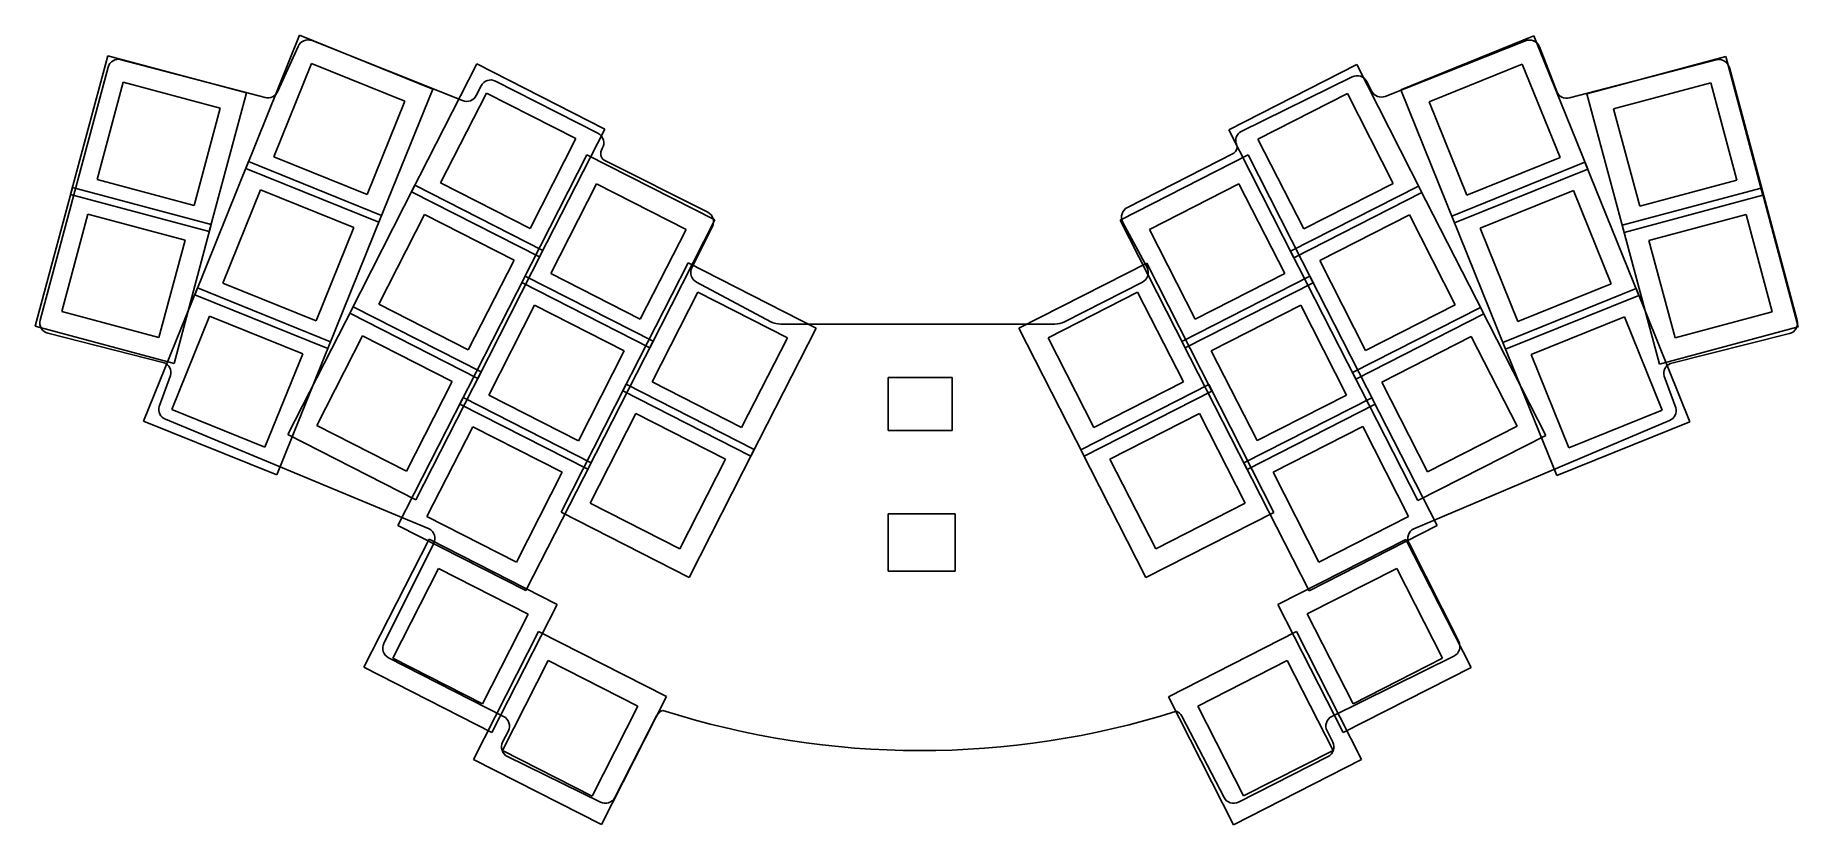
# Model space of a CAD drawing. Header units: millimetres. Extents: x -1 to 245, y -3 to 107.
import ezdxf

# ---------------------------------------------------------------- set-up
doc = ezdxf.new("R2010")
doc.units = ezdxf.units.MM
doc.layers.get('0').update_dxf_attribs({"linetype": 'CONTINUOUS'})

msp = doc.modelspace()

# ---------------------------------------------------------------- linework, layer by layer
at = {"color": 7}
for p, q in [((36.264, 107.1415), (28.7644, 88.5793)), ((54.8262, 99.6419), (36.264, 107.1415)), ((38.0035, 106.3942), (58.9867, 98.0314)), ((187.5827, 98.6251), (207.1152, 106.3591)), ((208.3006, 107.0417), (189.7383, 99.5421)), ((215.8002, 88.4795), (208.3006, 107.0417)), ((9.5234, 104.2859), (4.3418, 84.9481)), ((28.8612, 99.1044), (9.5234, 104.2859)), ((11.4101, 103.7361), (31.4596, 98.4603)), ((33.2386, 99.3473), (36.0508, 105.5653)), ((209.0679, 105.5302), (211.4751, 99.3051)), ((213.2541, 98.4181), (233.7085, 103.701)), ((235.025, 104.1776), (215.6872, 98.9961)), ((240.2066, 84.8398), (235.025, 104.1776)), ((0.1261, 67.4191), (9.573, 102.6754)), ((37.9513, 103.2026), (32.6881, 90.1757)), ((50.9412, 97.9544), (37.9513, 103.2026)), ((60.9685, 103.1546), (51.8796, 85.3166)), ((78.8064, 94.0657), (60.9685, 103.1546)), ((183.5981, 103.0504), (165.7602, 93.9615)), ((167.4909, 93.7172), (182.98, 101.3383)), ((192.687, 85.2125), (183.5981, 103.0504)), ((206.6781, 103.1291), (193.6883, 97.8808)), ((211.9414, 90.1021), (206.6781, 103.1291)), ((235.5456, 102.6403), (244.9925, 67.384)), ((11.6781, 100.582), (8.0417, 87.0108)), ((25.2108, 96.956), (11.6781, 100.582)), ((23.6796, 79.7665), (28.8612, 99.1044)), ((47.3266, 81.0797), (54.8262, 99.6419)), ((62.3061, 99.0836), (55.9275, 86.565)), ((60.8851, 98.7412), (61.5719, 100.0891)), ((74.7891, 92.7232), (62.3061, 99.0836)), ((63.5894, 100.7446), (77.8455, 93.4808)), ((182.3229, 99.0112), (169.8399, 92.6508)), ((188.7014, 86.4926), (182.3229, 99.0112)), ((184.9975, 100.6828), (185.6843, 99.3349)), ((189.7383, 99.5421), (197.238, 80.9799)), ((215.6872, 98.9961), (220.8688, 79.6582)), ((232.9379, 100.4918), (219.4052, 96.8658)), ((236.5743, 86.9206), (232.9379, 100.4918)), ((21.5743, 83.3847), (25.2108, 96.956)), ((45.678, 84.9274), (50.9412, 97.9544)), ((193.6883, 97.8808), (198.9515, 84.8539)), ((219.4052, 96.8658), (223.0416, 83.2945)), ((69.7175, 76.2277), (78.8064, 94.0657)), ((165.7602, 93.9615), (174.849, 76.1236)), ((68.4105, 80.2046), (74.7891, 92.7232)), ((169.8399, 92.6508), (176.2184, 80.1322)), ((29.1468, 89.5246), (21.6472, 70.9624)), ((28.7644, 88.5793), (47.3266, 81.0797)), ((47.709, 82.025), (29.1468, 89.5246)), ((32.6881, 90.1757), (45.678, 84.9274)), ((76.3166, 90.49), (67.2277, 72.652)), ((94.1545, 81.4011), (76.3166, 90.49)), ((78.7104, 89.7039), (93.1611, 82.4714)), ((168.461, 90.4649), (150.623, 81.376)), ((151.6386, 83.1259), (166.4752, 90.7039)), ((177.5498, 72.627), (168.461, 90.4649)), ((215.4181, 89.4252), (196.8559, 81.9256)), ((197.238, 80.9799), (215.8002, 88.4795)), ((198.9515, 84.8539), (211.9414, 90.1021)), ((222.9177, 70.863), (215.4181, 89.4252)), ((8.0417, 87.0108), (21.5743, 83.3847)), ((52.3427, 86.2254), (43.2538, 68.3875)), ((70.1806, 77.1366), (52.3427, 86.2254)), ((55.9275, 86.565), (68.4105, 80.2046)), ((77.6542, 86.419), (71.2756, 73.9003)), ((90.1372, 80.0586), (77.6542, 86.419)), ((167.1857, 86.4257), (154.7027, 80.0653)), ((173.5643, 73.9071), (167.1857, 86.4257)), ((192.2239, 86.1213), (174.386, 77.0324)), ((176.2184, 80.1322), (188.7014, 86.4926)), ((201.3128, 68.2834), (192.2239, 86.1213)), ((223.0416, 83.2945), (236.5743, 86.9206)), ((4.6133, 85.9155), (-0.5683, 66.5777)), ((4.3418, 84.9481), (23.6796, 79.7665)), ((23.9511, 80.734), (4.6133, 85.9155)), ((30.8341, 85.5857), (25.5709, 72.5588)), ((43.824, 80.3375), (30.8341, 85.5857)), ((51.8796, 85.3166), (69.7175, 76.2277)), ((174.849, 76.1236), (192.687, 85.2125)), ((213.7957, 85.5126), (200.8058, 80.2643)), ((219.0589, 72.4856), (213.7957, 85.5126)), ((239.9489, 85.8218), (220.611, 80.6402)), ((220.8688, 79.6582), (240.2066, 84.8398)), ((245.1304, 66.4839), (239.9489, 85.8218)), ((6.7681, 82.2116), (3.1317, 68.6404)), ((20.3007, 78.5856), (6.7681, 82.2116)), ((40.2094, 63.4628), (47.709, 82.025)), ((53.6803, 82.1545), (47.3017, 69.6358)), ((66.1633, 75.7941), (53.6803, 82.1545)), ((85.0657, 63.5631), (94.1545, 81.4011)), ((150.623, 81.376), (159.7119, 63.5381)), ((150.9831, 81.1084), (154.3819, 74.747)), ((190.9487, 82.0821), (178.4657, 75.7217)), ((197.3273, 69.5635), (190.9487, 82.0821)), ((196.8559, 81.9256), (204.3555, 63.3634)), ((237.8617, 82.136), (224.3291, 78.5099)), ((241.4981, 68.5647), (237.8617, 82.136)), ((18.7696, 61.3961), (23.9511, 80.734)), ((38.5607, 67.3105), (43.824, 80.3375)), ((83.7586, 67.5399), (90.1372, 80.0586)), ((90.9496, 74.747), (93.8166, 80.4539)), ((154.7027, 80.0653), (161.0813, 67.5467)), ((200.8058, 80.2643), (206.069, 67.2374)), ((220.611, 80.6402), (225.7926, 61.3024)), ((16.6643, 65.0143), (20.3007, 78.5856)), ((61.0917, 59.2986), (70.1806, 77.1366)), ((174.386, 77.0324), (183.4749, 59.1945)), ((224.3291, 78.5099), (227.9655, 64.9387)), ((59.7847, 63.2754), (66.1633, 75.7941)), ((71.2756, 73.9003), (83.7586, 67.5399)), ((90.4328, 75.3996), (81.3439, 57.5616)), ((108.2708, 66.3107), (90.4328, 75.3996)), ((154.3447, 75.3745), (136.5068, 66.2856)), ((163.4336, 57.5366), (154.3447, 75.3745)), ((161.0813, 67.5467), (173.5643, 73.9071)), ((178.4657, 75.7217), (184.8443, 63.2031)), ((22.029, 71.9085), (14.5293, 53.3463)), ((40.5912, 64.4089), (22.029, 71.9085)), ((25.5709, 72.5588), (38.5607, 67.3105)), ((67.6908, 73.5608), (58.6019, 55.7229)), ((67.2277, 72.652), (85.0657, 63.5631)), ((85.5287, 64.4719), (67.6908, 73.5608)), ((91.7704, 71.3286), (85.3918, 58.81)), ((91.6052, 72.7295), (101.9632, 67.1971)), ((104.2534, 64.9682), (91.7704, 71.3286)), ((153.0695, 71.3353), (140.5865, 64.9749)), ((142.8683, 67.1971), (153.7264, 72.7295)), ((159.4481, 58.8167), (153.0695, 71.3353)), ((177.0868, 73.5358), (159.2488, 64.4469)), ((159.7119, 63.5381), (177.5498, 72.627)), ((186.1757, 55.6978), (177.0868, 73.5358)), ((222.5356, 71.8088), (203.9734, 64.3091)), ((206.069, 67.2374), (219.0589, 72.4856)), ((230.0352, 53.2465), (222.5356, 71.8088)), ((21.6472, 70.9624), (40.2094, 63.4628)), ((43.7168, 69.2963), (34.6279, 51.4584)), ((61.5548, 60.2074), (43.7168, 69.2963)), ((47.3017, 69.6358), (59.7847, 63.2754)), ((69.0284, 69.4899), (62.6498, 56.9712)), ((81.5114, 63.1294), (69.0284, 69.4899)), ((175.8115, 69.4966), (163.3285, 63.1362)), ((182.1901, 56.9779), (175.8115, 69.4966)), ((200.8497, 69.1922), (183.0118, 60.1033)), ((184.8443, 63.2031), (197.3273, 69.5635)), ((209.9386, 51.3542), (200.8497, 69.1922)), ((204.3555, 63.3634), (222.9177, 70.863)), ((-0.5683, 66.5777), (18.7696, 61.3961)), ((3.1317, 68.6404), (16.6643, 65.0143)), ((23.7163, 67.9696), (18.4531, 54.9427)), ((36.7061, 62.7214), (23.7163, 67.9696)), ((43.2538, 68.3875), (61.0917, 59.2986)), ((103.3252, 66.8701), (141.5063, 66.8701)), ((183.4749, 59.1945), (201.3128, 68.2834)), ((220.9132, 67.8961), (207.9233, 62.6478)), ((226.1764, 54.8691), (220.9132, 67.8961)), ((225.7926, 61.3024), (245.1304, 66.4839)), ((227.9655, 64.9387), (241.4981, 68.5647)), ((1.1868, 65.582), (17.3953, 61.4904)), ((33.0916, 45.8467), (40.5912, 64.4089)), ((45.0544, 65.2254), (38.6759, 52.7067)), ((57.5374, 58.8649), (45.0544, 65.2254)), ((76.4398, 46.634), (85.5287, 64.4719)), ((97.8748, 52.4496), (104.2534, 64.9682)), ((99.1819, 48.4727), (108.2708, 66.3107)), ((136.5068, 66.2856), (145.5957, 48.4477)), ((140.5865, 64.9749), (146.9651, 52.4563)), ((159.2488, 64.4469), (168.3377, 46.6089)), ((199.5745, 65.153), (187.0915, 58.7926)), ((205.9531, 52.6344), (199.5745, 65.153)), ((203.9734, 64.3091), (211.473, 45.7469)), ((227.3322, 61.3767), (243.9319, 65.5469)), ((31.4429, 49.6944), (36.7061, 62.7214)), ((75.1328, 50.6108), (81.5114, 63.1294)), ((163.3285, 63.1362), (169.7071, 50.6175)), ((207.9233, 62.6478), (213.1866, 49.6209)), ((16.7002, 55.377), (18.2823, 59.7114)), ((52.4659, 42.3695), (61.5548, 60.2074)), ((118.3126, 52.0379), (118.3126, 59.4039)), ((118.3126, 59.4039), (118.5666, 59.4039)), ((127.2026, 59.4039), (118.5666, 59.4039)), ((127.2026, 52.0379), (127.2026, 59.4039)), ((183.0118, 60.1033), (192.1007, 42.2653)), ((228.0706, 55.2118), (226.4452, 59.5977)), ((59.065, 56.6317), (49.9761, 38.7938)), ((51.1589, 46.3463), (57.5374, 58.8649)), ((76.9029, 47.5428), (59.065, 56.6317)), ((62.6498, 56.9712), (75.1328, 50.6108)), ((81.807, 58.4704), (72.7181, 40.6325)), ((81.3439, 57.5616), (99.1819, 48.4727)), ((99.6449, 49.3816), (81.807, 58.4704)), ((85.3918, 58.81), (97.8748, 52.4496)), ((162.9706, 58.4454), (145.1326, 49.3565)), ((145.5957, 48.4477), (163.4336, 57.5366)), ((146.9651, 52.4563), (159.4481, 58.8167)), ((172.0594, 40.6074), (162.9706, 58.4454)), ((185.7126, 56.6067), (167.8746, 47.5178)), ((169.7071, 50.6175), (182.1901, 56.9779)), ((194.8015, 38.7687), (185.7126, 56.6067)), ((187.0915, 58.7926), (193.4701, 46.2739)), ((18.4531, 54.9427), (31.4429, 49.6944)), ((58.6019, 55.7229), (76.4398, 46.634)), ((83.1446, 54.3995), (76.766, 41.8808)), ((95.6276, 48.0391), (83.1446, 54.3995)), ((161.6953, 54.4062), (149.2123, 48.0458)), ((168.0739, 41.8876), (161.6953, 54.4062)), ((168.3377, 46.6089), (186.1757, 55.6978)), ((213.1866, 49.6209), (226.1764, 54.8691)), ((14.5293, 53.3463), (33.0916, 45.8467)), ((17.5872, 53.598), (54.321, 38.3269)), ((38.6759, 52.7067), (51.1589, 46.3463)), ((60.4026, 52.5607), (54.024, 40.0421)), ((72.8856, 46.2003), (60.4026, 52.5607)), ((127.2026, 52.0379), (118.3126, 52.0379)), ((184.4374, 52.5675), (171.9544, 46.2071)), ((190.8159, 40.0488), (184.4374, 52.5675)), ((191.5499, 38.3358), (227.1836, 53.4328)), ((193.4701, 46.2739), (205.9531, 52.6344)), ((211.473, 45.7469), (230.0352, 53.2465)), ((34.6279, 51.4584), (52.4659, 42.3695)), ((90.556, 31.5436), (99.6449, 49.3816)), ((145.1326, 49.3565), (154.2215, 31.5186)), ((192.1007, 42.2653), (209.9386, 51.3542)), ((67.814, 29.7049), (76.9029, 47.5428)), ((89.249, 35.5204), (95.6276, 48.0391)), ((149.2123, 48.0458), (155.5909, 35.5272)), ((167.8746, 47.5178), (176.9635, 29.6798)), ((66.507, 33.6817), (72.8856, 46.2003)), ((171.9544, 46.2071), (178.3329, 33.6884)), ((76.766, 41.8808), (89.249, 35.5204)), ((155.5909, 35.5272), (168.0739, 41.8876)), ((54.024, 40.0421), (66.507, 33.6817)), ((72.7181, 40.6325), (90.556, 31.5436)), ((118.3166, 40.4124), (127.6166, 40.41)), ((118.3166, 32.4209), (118.3166, 40.4124)), ((127.6166, 40.41), (127.6191, 32.4214)), ((154.2215, 31.5186), (172.0594, 40.6074)), ((178.3329, 33.6884), (190.8159, 40.0488)), ((54.3094, 36.8731), (45.2206, 19.0352)), ((49.9761, 38.7938), (67.814, 29.7049)), ((72.1474, 27.7842), (54.3094, 36.8731)), ((176.9635, 29.6798), (194.8015, 38.7687)), ((48.0164, 22.3555), (54.9765, 36.3094)), ((190.4681, 36.8481), (172.6301, 27.7592)), ((199.557, 19.0101), (190.4681, 36.8481)), ((190.8944, 36.3184), (197.8151, 22.6055)), ((55.6471, 32.8021), (49.2685, 20.2835)), ((68.1301, 26.4417), (55.6471, 32.8021)), ((118.3166, 32.4209), (127.6191, 32.4214)), ((189.1929, 32.8089), (176.7099, 26.4485)), ((195.5714, 20.2902), (189.1929, 32.8089)), ((63.0585, 9.9463), (72.1474, 27.7842)), ((172.6301, 27.7592), (181.719, 9.9212)), ((61.7515, 13.9231), (68.1301, 26.4417)), ((176.7099, 26.4485), (183.0884, 13.9298)), ((69.5821, 24.015), (60.4932, 6.1771)), ((87.4201, 14.9261), (69.5821, 24.015)), ((175.1954, 23.99), (157.3575, 14.9011)), ((184.2843, 6.152), (175.1954, 23.99)), ((48.6719, 20.338), (64.7101, 12.1662)), ((49.2685, 20.2835), (61.7515, 13.9231)), ((70.9197, 19.944), (64.5412, 7.4254)), ((83.4027, 13.5836), (70.9197, 19.944)), ((173.9202, 19.9508), (161.4372, 13.5904)), ((180.2988, 7.4321), (173.9202, 19.9508)), ((180.1215, 12.1662), (197.1596, 20.588)), ((183.0884, 13.9298), (195.5714, 20.2902)), ((45.2206, 19.0352), (63.0585, 9.9463)), ((181.719, 9.9212), (199.557, 19.0101)), ((78.3312, -2.9118), (87.4201, 14.9261)), ((157.3575, 14.9011), (166.4464, -2.9369)), ((77.0242, 1.065), (83.4027, 13.5836)), ((161.4372, 13.5904), (167.8158, 1.0717)), ((65.3656, 10.1487), (64.5711, 8.5894)), ((80.2182, 0.8716), (86.0152, 12.2489)), ((159.2291, 12.2045), (165.1133, 0.8716)), ((180.2604, 8.5894), (179.4659, 10.1487)), ((64.5412, 7.4254), (77.0242, 1.065)), ((167.8158, 1.0717), (180.2988, 7.4321)), ((60.4932, 6.1771), (78.3312, -2.9118)), ((65.2266, 6.5719), (78.2007, 0.216)), ((166.4464, -2.9369), (184.2843, 6.152)), ((167.1308, 0.216), (179.6049, 6.5719))]:
    msp.add_line(p, q, dxfattribs=at)
for points in [[(38.0035, 106.3942), (37.235383, 106.70448), (36.361163, 106.333384), (36.0508, 105.5653)], [(208.26324, 106.349113), (207.897029, 106.504565), (207.48406, 106.508158), (207.1152, 106.3591)], [(209.0679, 105.5302), (208.9189, 105.899084), (208.629451, 106.19366), (208.26324, 106.349113)], [(11.4101, 103.736), (10.609925, 103.950406), (9.78744, 103.475566), (9.573, 102.6754)], [(235.5457, 102.6403), (235.331259, 103.44052), (234.50873, 103.915404), (233.7085, 103.701)], [(63.5894, 100.7446), (62.851271, 101.120705), (61.948007, 100.827228), (61.5719, 100.0891)], [(184.9975, 100.6828), (184.621393, 101.420928), (183.718129, 101.714405), (182.98, 101.3383)], [(31.4596, 98.4603), (32.191517, 98.26419), (32.954757, 98.644737), (33.2386, 99.3473)], [(58.9867, 98.0314), (59.707822, 97.740111), (60.531976, 98.048258), (60.8851, 98.7412)], [(185.6842, 99.3349), (186.037295, 98.641867), (186.861551, 98.333699), (187.5827, 98.6251)], [(211.475, 99.3051), (211.758848, 98.602489), (212.522151, 98.221932), (213.2541, 98.4181)], [(78.61547, 92.535732), (78.503218, 92.945058), (78.223697, 93.288145), (77.8455, 93.4808)], [(167.4909, 93.7172), (166.840512, 93.385753), (166.558375, 92.606891), (166.8456, 91.9358)], [(78.4353, 91.3301), (78.083872, 90.800291), (78.20426, 90.088636), (78.7104, 89.7039)], [(78.4353, 91.3301), (78.662316, 91.688726), (78.727722, 92.126405), (78.61547, 92.535732)], [(166.4752, 90.7039), (166.879272, 90.971714), (167.034973, 91.489553), (166.8456, 91.9358)], [(93.8167, 80.4539), (94.192671, 81.192065), (93.899174, 82.095252), (93.1611, 82.4714)], [(150.892974, 82.252921), (150.770041, 81.874559), (150.802461, 81.462857), (150.9831, 81.1084)], [(151.6386, 83.1259), (151.284119, 82.945307), (151.015906, 82.631283), (150.892974, 82.252921)], [(90.9497, 74.747), (90.769061, 74.392543), (90.736641, 73.980841), (90.859574, 73.602479)], [(153.7264, 72.7295), (154.464482, 73.105646), (154.757945, 74.008867), (154.3819, 74.747)], [(90.859574, 73.602479), (90.982506, 73.224117), (91.250719, 72.910093), (91.6052, 72.7295)], [(0.1261, 67.4191), (0.023142, 67.034828), (0.077053, 66.625394), (0.275973, 66.280871)], [(101.9632, 67.1971), (102.385037, 66.982156), (102.851758, 66.870102), (103.3252, 66.8701)], [(141.5063, 66.8701), (141.979744, 66.870086), (142.446468, 66.982141), (142.8683, 67.1971)], [(243.9319, 65.5469), (244.732066, 65.76134), (245.206906, 66.583825), (244.9925, 67.384)], [(0.275973, 66.280871), (0.474893, 65.936348), (0.802527, 65.684956), (1.1868, 65.582)], [(18.2823, 59.7114), (18.47841, 60.443317), (18.097863, 61.206557), (17.3953, 61.4904)], [(227.3322, 61.3767), (226.629637, 61.092857), (226.24909, 60.329617), (226.4452, 59.5977)], [(16.7003, 55.377), (16.50413, 54.645105), (16.884644, 53.881845), (17.5872, 53.598)], [(227.1836, 53.4328), (227.886163, 53.716643), (228.26671, 54.479883), (228.0706, 55.2118)], [(54.9766, 36.3094), (55.35263, 37.04756), (55.05912, 37.95079), (54.321, 38.3269)], [(190.804274, 37.462921), (190.681341, 37.084559), (190.713761, 36.672857), (190.8944, 36.3184)], [(191.5499, 38.3359), (191.195419, 38.155307), (190.927206, 37.841283), (190.804274, 37.462921)], [(48.0164, 22.3555), (47.640295, 21.617371), (47.933772, 20.714107), (48.6719, 20.338)], [(197.1596, 20.588), (197.897728, 20.964107), (198.191205, 21.867371), (197.8151, 22.6055)], [(86.9016, 12.9987), (86.517472, 12.877869), (86.198053, 12.607674), (86.0152, 12.2489)], [(86.9016, 12.9988), (110.172707, 5.573925), (135.171466, 5.533439), (158.4665, 12.8829)], [(159.2291, 12.2045), (159.069136, 12.518394), (158.796888, 12.760582), (158.4665, 12.8829)], [(65.3656, 10.1486), (65.741713, 10.886758), (65.44824, 11.790053), (64.7101, 12.1662)], [(180.1215, 12.1661), (179.383393, 11.790031), (179.089878, 10.886831), (179.4659, 10.1487)], [(64.5711, 8.5894), (64.194995, 7.851271), (64.488472, 6.948007), (65.2266, 6.5719)], [(179.6049, 6.5719), (180.343028, 6.948007), (180.636505, 7.851271), (180.2604, 8.5894)], [(78.2007, 0.216), (78.555174, 0.035395), (78.966876, 0.003005), (79.345232, 0.125954)], [(79.345232, 0.125954), (79.723588, 0.248904), (80.037605, 0.517121), (80.2182, 0.8716)], [(165.1133, 0.8716), (165.293895, 0.517121), (165.607912, 0.248904), (165.986268, 0.125954)], [(165.986268, 0.125954), (166.364624, 0.003005), (166.776326, 0.035395), (167.1308, 0.216)]]:
    msp.add_open_spline(points, degree=3, dxfattribs=at)

doc.saveas('drawing.dxf')
